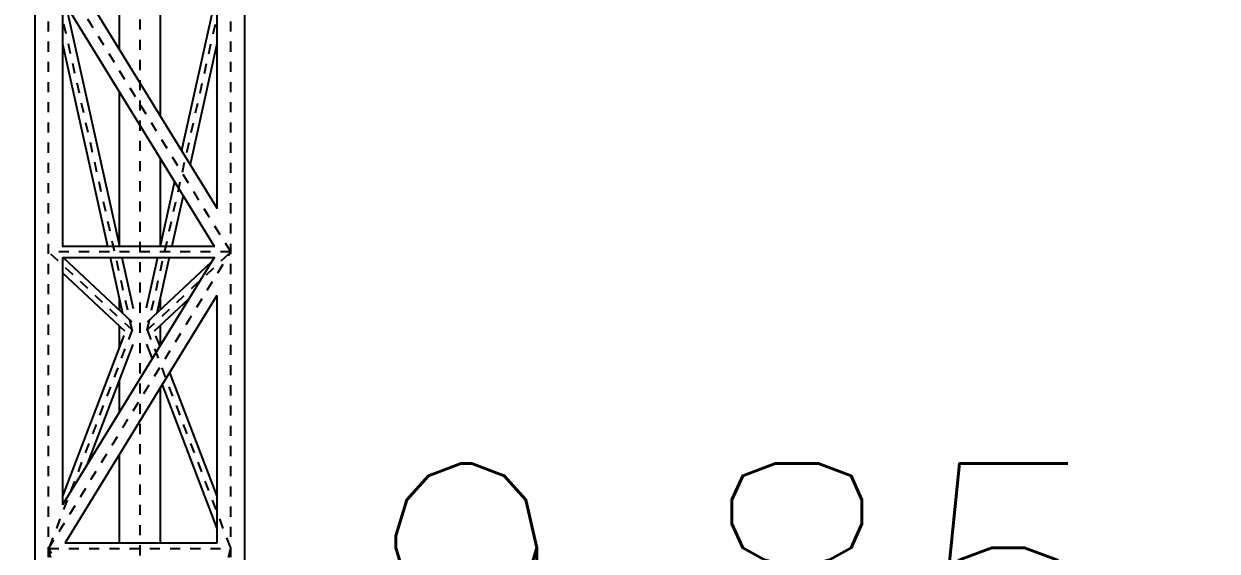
# Model space of a CAD drawing. Header units: millimetres. Extents: x 149919 to 150445, y 136651 to 136866.
# Drawn here: x 150358.02 to 150369.82, y 136831.45 to 136836.67 of the extents above; entities that cross this region are included whole.
import ezdxf

# ---------------------------------------------------------------- set-up
doc = ezdxf.new("R2010")
doc.units = ezdxf.units.MM
doc.header["$LTSCALE"] = 0.25
doc.linetypes.add('CENTER', pattern=[50.8, 31.75, -6.35, 6.35, -6.35])
doc.linetypes.add('XKITLINE00', pattern=[0])
doc.styles.add('ROMANS', font='romans.shx')
doc.dimstyles.new('MD300', dxfattribs={"dimtxt": 2.5, "dimasz": 2.5, "dimexe": 1, "dimexo": 1, "dimgap": 0.5, "dimtad": 1, "dimdec": 1, "dimlfac": 50, "dimrnd": 0.5, "dimdsep": 46, "dimtxsty": 'ROMANS', "dimcen": 1, "dimclrd": 146, "dimclre": 146, "dimclrt": 30, "dimadec": 1, "dimazin": 2, "dimtfac": 1, "dimtdec": 1, "dimtmove": 0, "dimatfit": 1, "dimfxl": 1, "dimtolj": 1, "dimtzin": 0, "dimlwd": -1, "dimlwe": -1, "dimarcsym": 0})

# ---------------------------------------------------------------- blocks, each defined once
blk = doc.blocks.new('çatıı')
at = {"color": 8, "linetype": 'XKITLINE00'}
for p, q in [((21631.3, 19215.5), (21631.3, 18041.9)), ((21838.6, 19215.5), (21838.6, 18041.9)), ((21660.9, 18692.2), (21811.5, 18446.7)), ((21714.7, 18691.5), (21714.7, 18604.5)), ((21755.3, 18691.5), (21755.3, 18538.4)), ((21811.3, 18691.7), (21811.3, 18447)), ((21658.6, 18654.4), (21658.6, 18409.5)), ((21658.6, 18654), (21808.7, 18409.5)), ((21811.3, 18662.1), (21776.2, 18504.3)), ((21661.5, 18649.4), (21714.9, 18409.5)), ((21658.6, 18609.7), (21703.2, 18409.5)), ((21811.3, 18609.7), (21784.8, 18490.3)), ((21714.7, 18562.7), (21714.7, 18410.3)), ((21755.3, 18496.5), (21755.3, 18410.3)), ((21769.4, 18473.6), (21755.1, 18409.5)), ((21777.9, 18459.6), (21766.8, 18409.5)), ((21658.5, 18409.5), (21809.4, 18409.5)), ((21808.9, 18398.5), (21658.6, 18153.5)), ((21658.6, 18398.4), (21658.6, 18153.6)), ((21658.6, 18398.2), (21808.7, 18398.2)), ((21659.4, 18398.2), (21727.2, 18334.7)), ((21705.7, 18398.2), (21717.9, 18343.4)), ((21717.4, 18398.2), (21728.6, 18347.7)), ((21752.6, 18398.2), (21741.4, 18348.1)), ((21764.3, 18398.2), (21752.1, 18343.4)), ((21658.6, 18383.2), (21720.1, 18325.7)), ((21742.8, 18334.7), (21806.1, 18393.9)), ((21811.3, 18360.7), (21661.3, 18116.1)), ((21811.3, 18360.8), (21811.3, 18116.1)), ((21714.7, 18357.9), (21714.7, 18346.4)), ((21749.8, 18325.7), (21783.6, 18357.3)), ((21755.3, 18357.9), (21755.3, 18346.4)), ((21714.7, 18330.8), (21714.7, 18309.1)), ((21755.3, 18330.8), (21755.3, 18311.1)), ((21719.3, 18321.1), (21658.6, 18162.2)), ((21728.2, 18312.4), (21682.3, 18192.1)), ((21741.8, 18312.6), (21747.3, 18298.1)), ((21750.8, 18320.9), (21754.8, 18310.3)), ((21714.7, 18277.1), (21714.7, 18245)), ((21764.6, 18284.5), (21811.3, 18162.2)), ((21755.3, 18269.3), (21755.3, 18116.1)), ((21757.1, 18272.3), (21811.3, 18130.2)), ((21714.7, 18203.1), (21714.7, 18116.1)), ((21661, 18116.1), (21811.5, 18116.1))]:
    blk.add_line(p, q, dxfattribs=at)
at = {"color": 8, "linetype": 'CENTER'}
for p, q in [((21645, 18041.9), (21645, 19215.5)), ((21825, 18041.9), (21825, 19215.5)), ((21735, 19133.7), (21735, 17970.9)), ((21727.5, 18326.6), (21645, 18697.2)), ((21825, 18403.8), (21645, 18697.2)), ((21742.5, 18326.6), (21825, 18697.2)), ((21645, 18110.4), (21825, 18403.8)), ((21727.5, 18326.6), (21645, 18403.8)), ((21825, 18403.8), (21645, 18403.8)), ((21742.5, 18326.6), (21825, 18403.8)), ((21727.5, 18326.6), (21645, 18110.4)), ((21742.5, 18326.6), (21825, 18110.4)), ((21727.5, 17750.6), (21645, 18110.4)), ((21645, 18110.4), (21825, 18110.4)), ((21825, 17815.4), (21645, 18110.4)), ((21742.5, 17750.6), (21825, 18110.4))]:
    blk.add_line(p, q, dxfattribs=at)
at = {"color": 8, "linetype": 'XKITLINE00'}
for centre in [(21645, 18403.8), (21645, 18403.8), (21825, 18403.8), (21825, 18403.8), (21825, 18403.8), (21825, 18403.8), (21727.5, 18326.6), (21727.5, 18326.6), (21727.5, 18326.6), (21742.5, 18326.6), (21742.5, 18326.6), (21742.5, 18326.6), (21645, 18110.4), (21645, 18110.4), (21645, 18110.4), (21645, 18110.4), (21645, 18110.4), (21825, 18110.4), (21825, 18110.4), (21825, 18110.4)]:
    blk.add_circle(centre, 0.05, dxfattribs=at)
blk = doc.blocks.new('*D19')
at = {"color": 146, "transparency": 16777216}
for p, q in [((150343.796, 136825.457), (150343.796, 136830.316)), ((150358.126, 136825.457), (150358.126, 136830.316)), ((150346.296, 136829.316), (150355.626, 136829.316))]:
    blk.add_line(p, q, dxfattribs=at)
for points in [[(150346.296, 136829.733), (150346.296, 136828.9), (150343.796, 136829.316)], [(150355.626, 136829.733), (150355.626, 136828.9), (150358.126, 136829.316)]]:
    blk.add_solid(points, dxfattribs=at)
at = {"layer": 'DEFPOINTS', "color": 0, "transparency": 16777216}
for p in [(150358.126, 136829.316), (150343.796, 136824.457), (150358.126, 136824.457)]:
    blk.add_point(p, dxfattribs=at)
at = {"color": 1, "transparency": 16777216, "insert": (150350.961, 136831.066), "char_height": 2.5, "attachment_point": 5, "style": 'ROMANS'}
blk.add_mtext('\\A1;14.35', dxfattribs=at)
blk = doc.blocks.new('*D20')
at = {"color": 146, "transparency": 16777216}
for p, q in [((150360.199, 136825.39), (150360.199, 136830.316)), ((150370.051, 136825.39), (150370.051, 136830.316)), ((150362.699, 136829.316), (150367.551, 136829.316))]:
    blk.add_line(p, q, dxfattribs=at)
for points in [[(150362.699, 136829.733), (150362.699, 136828.9), (150360.199, 136829.316)], [(150367.551, 136829.733), (150367.551, 136828.9), (150370.051, 136829.316)]]:
    blk.add_solid(points, dxfattribs=at)
at = {"layer": 'DEFPOINTS', "color": 0, "transparency": 16777216}
for p in [(150370.051, 136829.316), (150360.199, 136824.39), (150370.051, 136824.39)]:
    blk.add_point(p, dxfattribs=at)
at = {"color": 1, "transparency": 16777216, "insert": (150365.125, 136831.066), "char_height": 2.5, "attachment_point": 5, "style": 'ROMANS'}
blk.add_mtext('\\A1;9.85', dxfattribs=at)

msp = doc.modelspace()

# ---------------------------------------------------------------- block references
at = {"xscale": 0.009999943142843078, "yscale": 0.009999943142843078, "zscale": 0.009999943142843078}
msp.add_blockref('çatıı', (150141.814, 136650.373), dxfattribs=at)

# ---------------------------------------------------------------- dimensions: what is measured, and where the dimension line sits
for p1, p2, distance, picture, middle in [((150343.796, 136824.457), (150358.126, 136824.457), 4.86, '*D19', (150350.961, 136831.066)), ((150360.199, 136824.39), (150370.051, 136824.39), 4.926, '*D20', (150365.125, 136831.066))]:
    dim = msp.add_aligned_dim(p1=p1, p2=p2, distance=distance, dimstyle='MD300', override={"dimdec": 2, "dimlfac": 1, "dimrnd": 0.05, "dimclrt": 1})
    dim.commit()
    dim.dimension.update_dxf_attribs({"geometry": picture, "text_midpoint": middle})

doc.saveas('drawing.dxf')
